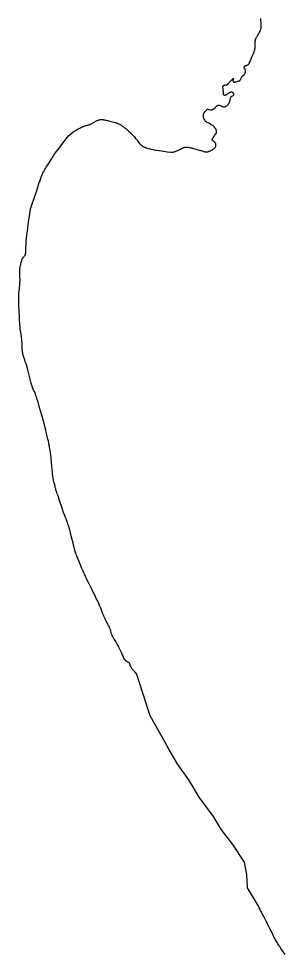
# Model space of a CAD drawing. Header units: millimetres. Extents: x 642261 to 742091, y 6812581 to 6930561.
# Drawn here: x 728945 to 729502, y 6875478 to 6877432 of the extents above; entities that cross this region are included whole.
import ezdxf

# ---------------------------------------------------------------- set-up
doc = ezdxf.new("R2010")
doc.units = ezdxf.units.MM
doc.layers.add('LimiteRegional', color=10, linetype='Continuous')

msp = doc.modelspace()

# ---------------------------------------------------------------- linework, layer by layer
at = {"layer": 'LimiteRegional', "color": 7, "linetype": 'Continuous'}
msp.add_lwpolyline([(729502.014, 6875477.5971), (729500.388, 6875479.748), (729498.055, 6875482.955), (729496.905, 6875484.567), (729495.203, 6875486.997), (729492.699, 6875490.669), (729490.255, 6875494.374), (729489.056, 6875496.2391), (729486.704, 6875499.996), (729485.552, 6875501.888), (729483.853, 6875504.7431), (729481.643, 6875508.582), (729480.562, 6875510.5161), (729478.972, 6875513.4351), (729477.418, 6875516.377), (729476.656, 6875517.8559), (729475.1369, 6875520.86), (729472.165, 6875526.8961), (729470.208, 6875530.931), (729467.598, 6875536.308), (729466.28, 6875538.9901), (729464.275, 6875542.998), (729463.254, 6875544.993), (729461.83, 6875547.7271), (729458.936, 6875553.1731), (729455.053, 6875560.424), (729453.136, 6875564.061), (729451.253, 6875567.716), (729450.329, 6875569.552), (729448.564, 6875573.146), (729447.407, 6875575.5531), (729445.133, 6875580.3841), (729422.8659, 6875616.7922), (729421.2861, 6875644.6767), (729416.726, 6875670.2742), (729392.5827, 6875707.433), (729368.3652, 6875738.0753), (729351.6288, 6875766.1039), (729322.0373, 6875806.402), (729300.342, 6875842.8249), (729277.5865, 6875874.7045), (729259.3277, 6875905.4979), (729249.9922, 6875922.1593), (729219.7721, 6875976.0935), (729190.71, 6876064.588), (729189.6809, 6876065.6041), (729188.163, 6876067.1371), (729185.939, 6876069.476), (729184.49, 6876071.0762), (729183.774, 6876071.8911), (729182.7101, 6876073.1381), (729182.1721, 6876073.7991), (729181.1561, 6876075.157), (729180.2041, 6876076.5511), (729179.596, 6876077.4941), (729178.418, 6876079.401), (729178.288, 6876079.632), (729178.0681, 6876080.1171), (729177.896, 6876080.625), (729177.8021, 6876080.975), (729177.6531, 6876081.692), (729177.5321, 6876082.424), (729177.374, 6876083.4011), (729177.28, 6876083.8811), (729177.1, 6876084.58), (729176.986, 6876084.9171), (729176.801, 6876085.35), (729176.693, 6876085.5581), (729176.5081, 6876085.8581), (729176.175, 6876086.279), (729175.6771, 6876086.756), (729175.319, 6876087.039), (729175.071, 6876087.214), (729174.5561, 6876087.538), (729173.7521, 6876087.9802), (729172.662, 6876088.542), (729172.1144, 6876088.8435), (729171.356, 6876089.321), (729170.993, 6876089.5941), (729169.853, 6876090.4619), (729168.823, 6876091.229), (729168.321, 6876091.626), (729167.602, 6876092.2551), (729167.156, 6876092.7032), (729166.946, 6876092.9391), (729166.649, 6876093.308), (729166.251, 6876093.9022), (729165.738, 6876094.7931), (729164.774, 6876096.592), (729163.871, 6876098.4121), (729162.144, 6876102.0881), (729161.191, 6876104.153), (729159.33, 6876108.3), (729156.86, 6876113.8331), (729155.592, 6876116.5842), (729154.279, 6876119.315), (729153.601, 6876120.6709), (729153.049, 6876121.7331), (729151.895, 6876123.8301), (729150.694, 6876125.901), (729148.246, 6876130.0141), (729147.592, 6876131.092), (729146.225, 6876133.2151), (729144.364, 6876136.0231), (729143.456, 6876137.441), (729142.584, 6876138.8811), (729142.167, 6876139.613), (729141.775, 6876140.3421), (729141.056, 6876141.8301), (729140.412, 6876143.351), (729140.018, 6876144.3811), (729139.2981, 6876146.471), (729138.965, 6876147.5271), (729138.331, 6876149.656), (729137.094, 6876153.926), (729136.429, 6876156.0411), (729135.948, 6876157.434), (729135.693, 6876158.125), (729135.289, 6876159.15), (729134.628, 6876160.6651), (729133.509, 6876162.985), (729132.734, 6876164.519), (729131.136, 6876167.5681), (729127.877, 6876173.64), (729126.292, 6876176.697), (729125.277, 6876178.7531), (729124.786, 6876179.7891), (729124.075, 6876181.3531), (729122.718, 6876184.506), (729121.844, 6876186.622), (729120.144, 6876190.8771), (729116.8129, 6876199.4181), (729115.105, 6876203.6711), (729113.925, 6876206.4869), (729113.319, 6876207.888), (729112.385, 6876209.9771), (729111.317, 6876212.299), (729109.143, 6876216.926), (729106.927, 6876221.5341), (729105.43, 6876224.596), (729102.4, 6876230.705), (729097.802, 6876239.845), (729096.5885, 6876242.2603), (729091.676, 6876252.0371), (729088.661, 6876258.155), (729085.703, 6876264.301), (729084.2509, 6876267.3871), (729082.116, 6876272.0361), (729080.391, 6876275.886), (729079.254, 6876278.4571), (729077.011, 6876283.6129), (729074.5396, 6876289.4314), (729073.714, 6876291.375), (729072.4212, 6876294.4833), (729071.554, 6876296.568), (729070.129, 6876300.0371), (729068.3096, 6876304.5248), (729067.309, 6876306.993), (729066.4919, 6876309.0108), (729066.0043, 6876310.2147), (729065.4612, 6876311.5729), (729065.1632, 6876312.3282), (729064.8302, 6876313.1878), (729064.7124, 6876313.5017), (729064.5973, 6876313.8083), (729064.5349, 6876313.9747), (729064.2067, 6876314.8498), (729063.855, 6876315.839), (729063.3219, 6876317.4569), (729063.0852, 6876318.2091), (729062.894, 6876318.8471), (729062.48, 6876320.3721), (729061.985, 6876322.403), (729060.683, 6876327.7381), (729058.3858, 6876336.9686), (729054.7011, 6876351.774), (729053.821, 6876355.2141), (729053.218, 6876357.502), (729051.969, 6876362.067), (729051.326, 6876364.3451), (729050.0001, 6876368.8891), (729048.624, 6876373.4191), (729047.68, 6876376.4321), (729045.731, 6876382.4391), (729044.937, 6876384.707), (729044.3711, 6876386.2061), (729043.1751, 6876389.1801), (729041.929, 6876392.1349), (729040.2631, 6876396.0719), (729039.455, 6876398.049), (729038.681, 6876400.0391), (729038.311, 6876401.0401), (729037.78, 6876402.5511), (729036.763, 6876405.585), (729034.788, 6876411.675), (729030.908, 6876423.879), (729028.913, 6876429.9611), (729028.3099, 6876431.724), (729027.054, 6876435.2341), (729025.349, 6876439.9041), (729024.5151, 6876442.247), (729023.711, 6876444.6011), (729023.325, 6876445.7851), (729022.5559, 6876448.281), (729022.071, 6876449.9521), (729021.1611, 6876453.3091), (729020.731, 6876454.9941), (729020.2299, 6876457.065), (729019.912, 6876458.3751), (729019.1331, 6876461.767), (729017.63, 6876468.5712), (729016.581, 6876473.3631), (729016.116, 6876475.7681), (729015.852, 6876477.378), (729015.738, 6876478.186), (729015.593, 6876479.4021), (729015.41, 6876481.2301), (729015.097, 6876484.8901), (729014.548, 6876492.2141), (729014.243, 6876495.8731), (729013.296, 6876506.11), (729012.793, 6876511.2261), (729012.252, 6876516.339), (729011.9641, 6876518.895), (729011.7691, 6876520.536), (729011.3471, 6876523.8141), (729010.8841, 6876527.085), (729010.554, 6876529.262), (729009.8461, 6876533.6091), (729009.2741, 6876536.8621), (729008.875, 6876539.028), (729008.037, 6876543.3541), (729007.599, 6876545.513), (729006.688, 6876549.827), (729005.736, 6876554.1331), (729005.0801, 6876556.9991), (729003.726, 6876562.7249), (729002.296, 6876568.558), (729001.3211, 6876572.437), (728999.323, 6876580.179), (728998.3041, 6876584.0431), (728996.233, 6876591.7601), (728994.126, 6876599.468), (728989.856, 6876614.8801), (728987.779, 6876622.2251), (728986.714, 6876625.888), (728985.8752, 6876628.7006), (728985.0791, 6876631.37), (728983.394, 6876636.8362), (728982.532, 6876639.563), (728980.764, 6876645.004), (728979.856, 6876647.718), (728978.465, 6876651.7801), (728978.153, 6876652.5551), (728977.908, 6876653.0569), (728977.358, 6876654.031), (728976.759, 6876654.9851), (728975.962, 6876656.256), (728975.591, 6876656.904), (728975.257, 6876657.567), (728975.107, 6876657.9061), (728974.908, 6876658.427), (728974.152, 6876660.706), (728973.174, 6876663.755), (728972.67, 6876665.274), (728972.3581, 6876666.164), (728971.704, 6876667.933), (728970.8301, 6876670.292), (728970.422, 6876671.481), (728970.05, 6876672.681), (728969.882, 6876673.287), (728969.382, 6876675.1961), (728968.423, 6876679.023), (728965.673, 6876690.535), (728964.461, 6876695.6291), (728962.8531, 6876702.424), (728962.029, 6876705.817), (728961.704, 6876707.0121), (728961.461, 6876707.8), (728960.925, 6876709.36), (728960.342, 6876710.906), (728959.536, 6876712.96), (728959.137, 6876713.9891), (728958.564, 6876715.5431), (728958.295, 6876716.326), (728957.321, 6876719.214), (728956.016, 6876723.0641), (728955.386, 6876724.9951), (728954.771, 6876727.011), (728954.498, 6876727.906), (728954.09, 6876729.37), (728953.593, 6876731.334), (728953.368, 6876732.321), (728953.063, 6876733.81), (728952.802, 6876735.309), (728952.6891, 6876736.063), (728952.599, 6876736.74), (728952.448, 6876738.097), (728952.334, 6876739.4561), (728952.274, 6876740.3621), (728952.189, 6876742.177), (728952.119, 6876744.903), (728952.062, 6876748.539), (728952.019, 6876750.3561), (728951.898, 6876753.077), (728951.8, 6876754.4362), (728951.352, 6876759.709), (728951.113, 6876762.3441), (728950.714, 6876766.2941), (728950.407, 6876768.797), (728950.171, 6876770.4621), (728949.646, 6876773.786), (728948.549, 6876780.426), (728948.066, 6876783.753), (728947.798, 6876785.9771), (728947.686, 6876787.091), (728947.5491, 6876788.766), (728947.2, 6876794.026), (728946.565, 6876804.549), (728945.465, 6876823.4791), (728944.938, 6876832.9441), (728944.834, 6876835.1361), (728944.782, 6876836.598), (728944.715, 6876839.5241), (728944.692, 6876843.915), (728944.716, 6876846.8421), (728944.828, 6876852.691), (728944.861, 6876853.801), (728944.962, 6876856.02), (728945.104, 6876858.238), (728945.218, 6876859.7161), (728945.485, 6876862.6701), (728946.903, 6876875.952), (728947.168, 6876878.9051), (728947.281, 6876880.382), (728947.422, 6876882.5971), (728947.459, 6876883.402), (728947.5, 6876885.0111), (728947.5, 6876886.621), (728947.482, 6876887.6961), (728947.409, 6876889.8449), (728947.243, 6876893.072), (728947.001, 6876897.376), (728946.909, 6876899.528), (728946.8589, 6876901.679), (728946.855, 6876902.7541), (728946.881, 6876904.3661), (728946.918, 6876905.341), (728947.04, 6876907.284), (728947.2231, 6876909.2211), (728947.377, 6876910.5102), (728947.4931, 6876911.367), (728947.757, 6876913.0781), (728948.1, 6876914.9971), (728948.354, 6876916.2741), (728948.918, 6876918.821), (728949.226, 6876920.0911), (728949.887, 6876922.624), (728950.601, 6876925.15), (728951.1021, 6876926.83), (728952.151, 6876930.1811), (728952.308, 6876930.6151), (728952.429, 6876930.8971), (728952.705, 6876931.4451), (728952.858, 6876931.712), (728953.194, 6876932.2311), (728953.563, 6876932.7361), (728953.824, 6876933.064), (728954.373, 6876933.708), (728955.242, 6876934.6481), (728956.409, 6876935.8901), (728956.963, 6876936.519), (728957.48, 6876937.161), (728957.72, 6876937.4891), (728958.051, 6876937.9931), (728958.43, 6876938.688), (728958.589, 6876939.048), (728958.784, 6876939.6051), (728958.922, 6876940.186), (728958.968, 6876940.4861), (728959.088, 6876941.5171), (728959.291, 6876943.582), (728959.45, 6876945.65), (728959.535, 6876947.031), (728959.666, 6876949.7951), (728959.802, 6876953.945), (728959.9691, 6876959.48), (728960.088, 6876962.245), (728960.2571, 6876965.005), (728960.366, 6876966.3831), (728960.567, 6876968.447), (728961.743, 6876979.2461), (728962.375, 6876984.643), (728962.8049, 6876988.1061), (728963.696, 6876995.0259), (728964.621, 6877001.94), (728966.544, 6877015.763), (728967.064, 6877019.55), (728967.764, 6877024.6081), (728968.145, 6877027.132), (728968.563, 6877029.6481), (728968.79, 6877030.9021), (728969.157, 6877032.7761), (728969.704, 6877035.26), (728970.005, 6877036.4952), (728970.498, 6877038.3371), (728971.043, 6877040.1661), (728971.337, 6877041.074), (728973.398, 6877047.1891), (728976.186, 6877055.3211), (728977.573, 6877059.389), (728982.2921, 6877073.4039), (728987.7778, 6877089.7271), (728988.574, 6877092.0961), (728991.754, 6877101.4331), (728992.101, 6877102.415), (728992.843, 6877104.361), (728993.646, 6877106.282), (728994.213, 6877107.549), (728994.603, 6877108.389), (728995.413, 6877110.0561), (728996.367, 6877111.913), (728997.025, 6877113.1411), (728998.389, 6877115.574), (728999.091, 6877116.78), (729000.529, 6877119.175), (729002.001, 6877121.549), (729004.998, 6877126.252), (729008.175, 6877131.1271), (729012.44, 6877137.601), (729014.552, 6877140.852), (729015.251, 6877141.9631), (729016.606, 6877144.2161), (729018.411, 6877147.22), (729019.3531, 6877148.696), (729020.344, 6877150.1382), (729020.8631, 6877150.8421), (729026.289, 6877157.9301), (729033.574, 6877167.339), (729037.209, 6877172.05), (729048.974, 6877187.365), (729057.8437, 6877194.6367), (729058.9811, 6877195.5251), (729059.784, 6877196.106), (729061.432, 6877197.211), (729062.274, 6877197.738), (729063.985, 6877198.756), (729069.206, 6877201.6911), (729072.163, 6877203.3321), (729073.654, 6877204.1191), (729075.915, 6877205.2491), (729078.211, 6877206.3091), (729079.375, 6877206.8091), (729080.19, 6877207.1291), (729080.74, 6877207.324), (729081.853, 6877207.675), (729082.979, 6877207.987), (729085.251, 6877208.5491), (729086.956, 6877208.966), (729088.645, 6877209.432), (729089.478, 6877209.6962), (729090.709, 6877210.1491), (729091.778, 6877210.589), (729093.899, 6877211.5081), (729094.634, 6877211.8429), (729096.003, 6877212.4662), (729100.178, 6877214.441), (729100.964, 6877214.831), (729102.498, 6877215.67), (729107.012, 6877218.3741), (729108.564, 6877219.2282), (729109.362, 6877219.627), (729110.5939, 6877220.18), (729111.025, 6877220.3511), (729111.896, 6877220.6501), (729112.779, 6877220.895), (729113.374, 6877221.03), (729114.575, 6877221.2341), (729115.484, 6877221.3351), (729116.092, 6877221.378), (729117.312, 6877221.41), (729117.922, 6877221.4021), (729119.141, 6877221.3391), (729120.0213, 6877221.2527), (729120.3703, 6877221.2179), (729121.156, 6877221.114), (729122.4276, 6877220.8981), (729122.6419, 6877220.8617), (729122.7726, 6877220.8385), (729122.9249, 6877220.8078), (729123.1768, 6877220.7572), (729123.9437, 6877220.6029), (729124.1897, 6877220.5535), (729125.5138, 6877220.2872), (729127.3633, 6877219.9017), (729129.1901, 6877219.4995), (729130.757, 6877219.148), (729134.755, 6877218.183), (729140.519, 6877216.704), (729143.383, 6877215.9221), (729146.239, 6877215.089), (729147.664, 6877214.648), (729149.145, 6877214.146), (729150.119, 6877213.781), (729150.762, 6877213.525), (729152.036, 6877212.9819), (729152.9801, 6877212.5511), (729154.844, 6877211.6301), (729156.678, 6877210.6391), (729157.887, 6877209.9431), (729158.687, 6877209.466), (729160.276, 6877208.4801), (729161.892, 6877207.426), (729162.686, 6877206.887), (729163.86, 6877206.062), (729164.665, 6877205.4766), (729166.153, 6877204.3521), (729167.644, 6877203.165), (729168.623, 6877202.3511), (729170.55, 6877200.668), (729173.128, 6877198.3121), (729174.403, 6877197.126), (729176.297, 6877195.3331), (729179.095, 6877192.61), (729181.84, 6877189.842), (729183.192, 6877188.439), (729185.853, 6877185.59), (729187.162, 6877184.1421), (729189.097, 6877181.9391), (729189.613, 6877181.329), (729190.61, 6877180.083), (729191.573, 6877178.8131), (729193.462, 6877176.243), (729194.905, 6877174.3321), (729195.654, 6877173.394), (729197.376, 6877171.346), (729198.264, 6877170.3541), (729199.182, 6877169.388), (729199.657, 6877168.9149), (729200.641, 6877167.9951), (729201.153, 6877167.5491), (729201.95, 6877166.8961), (729202.9731, 6877166.14), (729203.673, 6877165.673), (729204.146, 6877165.378), (729205.108, 6877164.825), (729205.844, 6877164.44), (729206.34, 6877164.197), (729207.3449, 6877163.741), (729208.882, 6877163.1261), (729209.924, 6877162.7571), (729210.625, 6877162.527), (729212.04, 6877162.1011), (729216.66, 6877160.809), (729218.972, 6877160.199), (729221.291, 6877159.6271), (729222.453, 6877159.358), (729224.786, 6877158.862), (729225.958, 6877158.6381), (729227.723, 6877158.3352), (729243.494, 6877155.857), (729251.384, 6877154.6441), (729255.113, 6877154.082), (729262.575, 6877152.994), (729263.537, 6877152.885), (729264.022, 6877152.855), (729264.749, 6877152.847), (729265.474, 6877152.89), (729265.835, 6877152.9331), (729266.888, 6877153.109), (729267.584, 6877153.257), (729268.961, 6877153.6151), (729269.643, 6877153.821), (729270.997, 6877154.2731), (729272.341, 6877154.767), (729275.015, 6877155.805), (729276.167, 6877156.276), (729276.922, 6877156.611), (729278.41, 6877157.3181), (729279.876, 6877158.064), (729282.779, 6877159.611), (729284.974, 6877160.758), (729286.465, 6877161.486), (729287.222, 6877161.833), (729288.377, 6877162.328), (729289.558, 6877162.785), (729290.16, 6877162.997), (729291.04, 6877163.2731), (729291.484, 6877163.3929), (729292.152, 6877163.549), (729293.16, 6877163.729), (729294.171, 6877163.839), (729294.675, 6877163.866), (729295.682, 6877163.8611), (729296.183, 6877163.829), (729296.93, 6877163.74), (729299.544, 6877163.3131), (729300.852, 6877163.0761), (729302.809, 6877162.6831), (729304.757, 6877162.2441), (729305.7261, 6877162.0051), (729317.184, 6877159.0711), (729325.006, 6877156.9971), (729325.625, 6877156.82), (729326.847, 6877156.409), (729328.051, 6877155.944), (729330.443, 6877154.96), (729331.645, 6877154.493), (729332.251, 6877154.2781), (729333.168, 6877153.9851), (729333.8251, 6877153.8181), (729334.271, 6877153.7321), (729335.176, 6877153.6181), (729335.634, 6877153.589), (729336.554, 6877153.584), (729337.473, 6877153.649), (729338.081, 6877153.729), (729338.482, 6877153.797), (729339.273, 6877153.971), (729340.16, 6877154.2131), (729340.744, 6877154.3931), (729341.897, 6877154.79), (729342.467, 6877155.007), (729343.599, 6877155.472), (729344.722, 6877155.9741), (729346.963, 6877157.0631), (729347.819, 6877157.4831), (729349.477, 6877158.2791), (729350.679, 6877158.897), (729351.463, 6877159.3489), (729351.85, 6877159.593), (729352.425, 6877159.986), (729353.183, 6877160.573), (729353.559, 6877160.8971), (729354.118, 6877161.4281), (729354.672, 6877162.0182), (729354.948, 6877162.3371), (729355.441, 6877162.968), (729355.731, 6877163.3901), (729355.907, 6877163.6721), (729356.219, 6877164.2369), (729356.42, 6877164.662), (729356.539, 6877164.9461), (729356.741, 6877165.5141), (729356.824, 6877165.7981), (729356.957, 6877166.367), (729357.048, 6877166.9361), (729357.086, 6877167.3151), (729357.109, 6877168.0741), (729357.079, 6877168.7551), (729357.045, 6877169.1021), (729356.97, 6877169.6261), (729356.792, 6877170.415), (729356.627, 6877170.9371), (729356.53, 6877171.1951), (729356.3631, 6877171.577), (729356.1, 6877172.075), (729355.951, 6877172.3181), (729355.7039, 6877172.6741), (729355.277, 6877173.184), (729354.97, 6877173.5031), (729354.353, 6877174.085), (729353.735, 6877174.6091), (729352.497, 6877175.563), (729351.57, 6877176.273), (729351.108, 6877176.6491), (729349.169, 6877178.3026), (729348.9751, 6877178.553), (729348.862, 6877178.792), (729348.775, 6877179.1381), (729348.762, 6877179.313), (729348.7956, 6877179.6291), (729348.878, 6877179.8561), (729349.545, 6877181.043), (729350.018, 6877181.8292), (729351.022, 6877183.3741), (729353.9, 6877187.5451), (729354.682, 6877188.608), (729356.328, 6877190.68), (729357.1291, 6877191.7292), (729357.51, 6877192.2651), (729357.679, 6877192.53), (729357.966, 6877193.09), (729358.185, 6877193.6851), (729358.295, 6877194.098), (729358.3539, 6877194.3801), (729358.436, 6877194.956), (729358.474, 6877195.6201), (729358.469, 6877196.0681), (729358.392, 6877196.973), (729358.322, 6877197.425), (729358.123, 6877198.319), (729357.8519, 6877199.189), (729357.635, 6877199.747), (729357.476, 6877200.1081), (729357.126, 6877200.795), (729356.48, 6877201.891), (729356.14, 6877202.4241), (729355.604, 6877203.2041), (729355.035, 6877203.9601), (729354.738, 6877204.33), (729354.116, 6877205.051), (729353.79, 6877205.404), (729353.282, 6877205.9209), (729351.814, 6877207.3541), (729351.075, 6877208.046), (729349.938, 6877209.04), (729349.15, 6877209.667), (729348.743, 6877209.9671), (729348.115, 6877210.4), (729346.663, 6877211.304), (729345.68, 6877211.871), (729343.696, 6877212.966), (729343.191, 6877213.2301), (729342.162, 6877213.711), (729339.0079, 6877215.028), (729337.972, 6877215.521), (729337.463, 6877215.794), (729336.715, 6877216.2461), (729336.238, 6877216.5961), (729335.947, 6877216.852), (729335.764, 6877217.0331), (729335.421, 6877217.4139), (729335.181, 6877217.715), (729334.736, 6877218.353), (729334.323, 6877219.0261), (729333.523, 6877220.431), (729332.8211, 6877221.7081), (729332.498, 6877222.35), (729332.0521, 6877223.317), (729331.656, 6877224.291), (729331.479, 6877224.78), (729331.1679, 6877225.7629), (729331.036, 6877226.2581), (729330.869, 6877227.003), (729330.739, 6877227.8251), (729330.701, 6877228.197), (729330.66, 6877228.9492), (729330.661, 6877229.519), (729330.7141, 6877230.379), (729330.763, 6877230.811), (729330.908, 6877231.674), (729331.004, 6877232.104), (729331.177, 6877232.7452), (729331.463, 6877233.5891), (729331.629, 6877234.0051), (729331.908, 6877234.621), (729332.394, 6877235.518), (729332.793, 6877236.157), (729333.066, 6877236.5631), (729333.629, 6877237.3361), (729334.517, 6877238.427), (729335.139, 6877239.13), (729336.457, 6877240.5459), (729337.75, 6877241.915), (729338.424, 6877242.531), (729338.898, 6877242.8901), (729339.145, 6877243.0501), (729339.531, 6877243.2599), (729339.735, 6877243.3281), (729339.873, 6877243.342), (729340.152, 6877243.308), (729340.293, 6877243.2631), (729340.579, 6877243.1319), (729340.868, 6877242.9591), (729341.457, 6877242.5681), (729341.9051, 6877242.307), (729342.131, 6877242.2091), (729342.47, 6877242.127), (729344.654, 6877241.9021), (729345.766, 6877241.8271), (729346.882, 6877241.8091), (729347.4379, 6877241.8292), (729348.175, 6877241.891), (729348.541, 6877241.9391), (729349.087, 6877242.036), (729349.894, 6877242.241), (729350.452, 6877242.428), (729350.815, 6877242.5701), (729351.522, 6877242.892), (729351.867, 6877243.0701), (729352.54, 6877243.458), (729353.195, 6877243.8861), (729353.622, 6877244.1901), (729354.459, 6877244.838), (729354.7711, 6877245.1141), (729354.964, 6877245.308), (729355.32, 6877245.714), (729355.647, 6877246.141), (729356.259, 6877247.0251), (729356.731, 6877247.6909), (729357.26, 6877248.3351), (729357.559, 6877248.6411), (729358.065, 6877249.073), (729359.076, 6877249.8341), (729359.587, 6877250.1981), (729360.36, 6877250.6952), (729360.88, 6877250.977), (729361.141, 6877251.0991), (729361.534, 6877251.254), (729362.06, 6877251.401), (729362.324, 6877251.447), (729362.722, 6877251.476), (729363.121, 6877251.454), (729363.3211, 6877251.4219), (729363.808, 6877251.313), (729364.787, 6877251.0231), (729365.7679, 6877250.663), (729367.714, 6877249.862), (729368.712, 6877249.407), (729370.667, 6877248.4071), (729371.644, 6877247.965), (729372.137, 6877247.781), (729372.389, 6877247.7041), (729372.9, 6877247.5981), (729373.4191, 6877247.553), (729373.77, 6877247.554), (729374.4791, 6877247.6269), (729375.015, 6877247.738), (729375.374, 6877247.8361), (729376.094, 6877248.086), (729376.453, 6877248.235), (729377.1701, 6877248.5751), (729377.879, 6877248.9621), (729378.347, 6877249.241), (729379.264, 6877249.8381), (729380.594, 6877250.7841), (729381.217, 6877251.269), (729382.084, 6877252.025), (729382.609, 6877252.5541), (729382.855, 6877252.8281), (729383.199, 6877253.253), (729383.61, 6877253.847), (729383.793, 6877254.158), (729384.039, 6877254.642), (729384.248, 6877255.149), (729384.338, 6877255.412), (729386.51, 6877262.501), (729388.324, 6877268.24), (729388.384, 6877268.404), (729388.536, 6877268.7091), (729388.726, 6877268.983), (729388.873, 6877269.152), (729389.207, 6877269.457), (729389.4879, 6877269.662), (729390.115, 6877270.026), (729392.208, 6877270.987), (729392.868, 6877271.351), (729393.172, 6877271.556), (729393.586, 6877271.9011), (729393.827, 6877272.1611), (729393.935, 6877272.302), (729394.082, 6877272.527), (729394.284, 6877272.9451), (729394.363, 6877273.1681), (729394.449, 6877273.514), (729394.495, 6877273.864), (729394.502, 6877274.0381), (729394.478, 6877274.378), (729394.448, 6877274.5419), (729394.377, 6877274.777), (729394.132, 6877275.349), (729393.9851, 6877275.6291), (729393.728, 6877276.036), (729393.421, 6877276.414), (729393.247, 6877276.589), (729392.757, 6877277.01), (729392.4249, 6877277.262), (729391.73, 6877277.7451), (729391.096, 6877278.163), (729390.774, 6877278.3459), (729390.446, 6877278.4961), (729390.279, 6877278.5541), (729390.098, 6877278.6031), (729389.729, 6877278.664), (729389.352, 6877278.68), (729389.098, 6877278.6681), (729388.581, 6877278.596), (729388.189, 6877278.505), (729387.401, 6877278.251), (729386.616, 6877277.931), (729385.1009, 6877277.244), (729384.486, 6877276.948), (729384.085, 6877276.729), (729383.302, 6877276.2491), (729382.54, 6877275.726), (729381.0571, 6877274.615), (729379.958, 6877273.788), (729378.852, 6877273.0251), (729378.29, 6877272.685), (729377.719, 6877272.381), (729377.43, 6877272.245), (729376.878, 6877272.037), (729376.562, 6877271.944), (729376.053, 6877271.828), (729375.525, 6877271.7491), (729375.261, 6877271.726), (729374.745, 6877271.7201), (729374.499, 6877271.7399), (729374.152, 6877271.801), (729373.874, 6877271.891), (729373.747, 6877271.949), (729373.575, 6877272.0551), (729373.363, 6877272.2551), (729373.214, 6877272.5111), (729373.167, 6877272.66), (729373.048, 6877273.206), (729372.8789, 6877274.299), (729372.78, 6877275.394), (729372.685, 6877277.587), (729372.605, 6877279.229), (729372.532, 6877280.0491), (729372.306, 6877281.999), (729371.827, 6877285.901), (729371.492, 6877288.8271), (729371.458, 6877289.359), (729371.461, 6877289.625), (729371.495, 6877290.0221), (729371.569, 6877290.418), (729371.623, 6877290.614), (729371.77, 6877291.0061), (729371.864, 6877291.2011), (729372.033, 6877291.4911), (729372.187, 6877291.7139), (729372.524, 6877292.105), (729372.896, 6877292.433), (729373.163, 6877292.618), (729373.348, 6877292.7291), (729373.733, 6877292.92), (729374.19, 6877293.094), (729374.505, 6877293.189), (729375.1591, 6877293.3351), (729375.835, 6877293.439), (729377.218, 6877293.5801), (729378.245, 6877293.6902), (729378.908, 6877293.796), (729379.229, 6877293.865), (729379.696, 6877293.993), (729380.141, 6877294.1571), (729380.353, 6877294.255), (729380.757, 6877294.485), (729380.947, 6877294.62), (729381.217, 6877294.849), (729381.937, 6877295.542), (729383.355, 6877296.9661), (729384.751, 6877298.4259), (729387.522, 6877301.3951), (729389.624, 6877303.6051), (729390.695, 6877304.6859), (729391.097, 6877305.142), (729391.9829, 6877306.271), (729392.427, 6877306.764), (729392.64, 6877306.953), (729392.91, 6877307.121), (729393.038, 6877307.161), (729393.217, 6877307.158), (729393.379, 6877307.0682), (729393.4813, 6877306.8997), (729393.449, 6877306.4671), (729393.407, 6877306.1401), (729393.273, 6877305.4881), (729393.158, 6877305.053), (729392.911, 6877304.184), (729392.746, 6877303.5331), (729392.634, 6877302.8831), (729392.608, 6877302.5581), (729392.616, 6877302.0711), (729392.644, 6877301.876), (729392.759, 6877301.4851), (729392.947, 6877301.108), (729393.051, 6877300.948), (729393.291, 6877300.65), (729393.496, 6877300.449), (729393.836, 6877300.195), (729394.017, 6877300.094), (729394.299, 6877299.9781), (729394.5921, 6877299.893), (729395.18, 6877299.775), (729395.774, 6877299.719), (729396.172, 6877299.7141), (729396.972, 6877299.7691), (729397.574, 6877299.861), (729397.977, 6877299.942), (729398.782, 6877300.143), (729399.586, 6877300.3842), (729401.181, 6877300.9171), (729402.357, 6877301.2991), (729403.195, 6877301.5021), (729404.981, 6877301.8261), (729405.556, 6877301.963), (729405.831, 6877302.045), (729406.225, 6877302.191), (729406.702, 6877302.437), (729406.917, 6877302.586), (729407.203, 6877302.848), (729407.442, 6877303.16), (729407.541, 6877303.3371), (729409.621, 6877307.5151), (729411.63, 6877311.554), (729411.812, 6877311.8501), (729411.956, 6877312.024), (729412.294, 6877312.325), (729412.483, 6877312.4559), (729412.893, 6877312.69), (729414.2391, 6877313.3112), (729414.678, 6877313.5461), (729414.887, 6877313.6771), (729415.182, 6877313.898), (729415.45, 6877314.1531), (729415.572, 6877314.2961), (729416.205, 6877315.139), (729416.501, 6877315.568), (729416.919, 6877316.2211), (729417.482, 6877317.221), (729417.962, 6877318.2441), (729418.171, 6877318.7631), (729418.413, 6877319.465), (729418.518, 6877319.819), (729418.656, 6877320.3551), (729418.817, 6877321.167), (729418.875, 6877321.6421), (729418.894, 6877321.963), (729418.888, 6877322.614), (729418.866, 6877322.941), (729418.7859, 6877323.5959), (729418.666, 6877324.246), (729418.567, 6877324.673), (729418.331, 6877325.504), (729418.253, 6877325.72), (729418.046, 6877326.137), (729417.793, 6877326.5401), (729417.243, 6877327.323), (729416.995, 6877327.716), (729416.888, 6877327.916), (729416.7569, 6877328.22), (729416.554, 6877328.856), (729416.4629, 6877329.201), (729416.348, 6877329.7421), (729416.27, 6877330.298), (729416.248, 6877330.5771), (729416.246, 6877331.133), (729416.269, 6877331.405), (729416.336, 6877331.8021), (729416.432, 6877332.139), (729416.494, 6877332.301), (729416.606, 6877332.534), (729416.819, 6877332.858), (729417.09, 6877333.1481), (729417.248, 6877333.277), (729417.482, 6877333.433), (729417.642, 6877333.5211), (729417.968, 6877333.663), (729418.471, 6877333.809), (729419.497, 6877333.981), (729420.005, 6877334.0721), (729420.255, 6877334.1329), (729420.621, 6877334.255), (729421.239, 6877334.484), (729422.493, 6877334.911), (729423.109, 6877335.156), (729423.409, 6877335.2961), (729423.989, 6877335.627), (729424.265, 6877335.823), (729424.659, 6877336.164), (729425.233, 6877336.775), (729425.576, 6877337.198), (729425.79, 6877337.487), (729426.184, 6877338.08), (729426.455, 6877338.535), (729426.944, 6877339.469), (729427.384, 6877340.4261), (729428.212, 6877342.3751), (729431.457, 6877349.9771), (729433.041, 6877353.788), (729434.5929, 6877357.619), (729435.355, 6877359.544), (729436.782, 6877363.194), (729437.44, 6877365.037), (729437.836, 6877366.285), (729438.017, 6877366.916), (729438.265, 6877367.875), (729438.456, 6877368.757), (729438.56, 6877369.346), (729438.724, 6877370.5281), (729438.882, 6877372.3071), (729439.057, 6877375.8751), (729439.112, 6877377.615), (729439.129, 6877381.0972), (729439.156, 6877382.8381), (729439.189, 6877383.708), (729439.266, 6877385.0181), (729439.32, 6877385.671), (729439.431, 6877386.6481), (729439.585, 6877387.619), (729439.682, 6877388.1031), (729439.92, 6877389.0631), (729440.064, 6877389.54), (729440.316, 6877390.2501), (729440.774, 6877391.343), (729441.107, 6877392.0531), (729441.831, 6877393.4331), (729442.217, 6877394.1071), (729443.025, 6877395.428), (729443.584, 6877396.295), (729444.724, 6877398.009), (729445.578, 6877399.2921), (729446.41, 6877400.587), (729446.812, 6877401.2421), (729447.3919, 6877402.239), (729447.936, 6877403.256), (729448.193, 6877403.775), (729449.2101, 6877405.9561), (729449.693, 6877407.061), (729450.383, 6877408.749), (729450.982, 6877410.32), (729451.254, 6877411.111), (729451.491, 6877411.9091), (729451.591, 6877412.311), (729451.749, 6877413.12), (729451.803, 6877413.5281), (729451.848, 6877414.144), (729451.873, 6877415.2751), (729451.875, 6877416.03), (729451.847, 6877417.54), (729451.746, 6877419.8069), (729451.443, 6877424.3381), (729451.185, 6877427.9331), (729451.031, 6877429.7291), (729450.744, 6877432.42)], dxfattribs=at)

doc.saveas('drawing.dxf')
